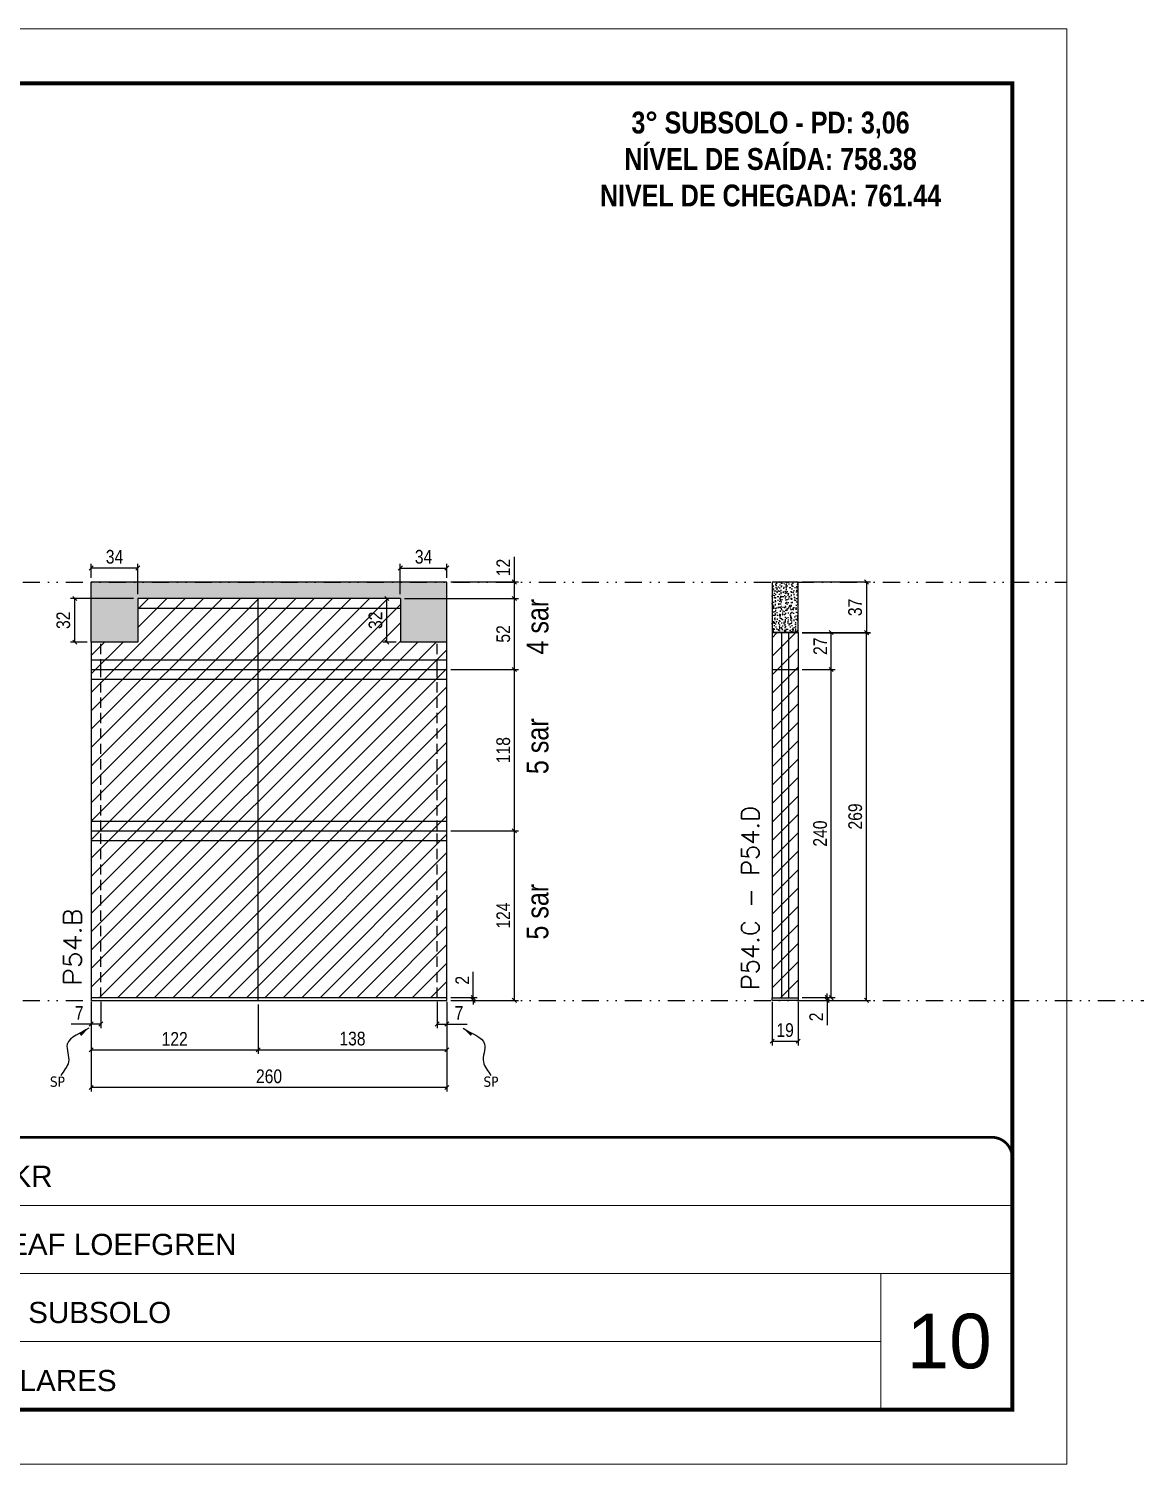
# Model space of a CAD drawing. Header units: millimetres. Extents: x 13777 to 27878, y -21631 to 6985.
# Drawn here: x 16738 to 17547, y 3638 to 4688 of the extents above; entities that cross this region are included whole.
import ezdxf

# ---------------------------------------------------------------- set-up
doc = ezdxf.new("R2010")
doc.units = ezdxf.units.MM
for name, pattern in [('CONTINUO', [0]), ('DASHED', [0.75, 0.5, -0.25]), ('DIVIDE2', [0.625, 0.25, -0.125, 0, -0.125, 0, -0.125]), ('HIDDEN', [0.375, 0.25, -0.125])]:
    doc.linetypes.add(name, pattern=pattern)
for name, color, linetype, lineweight in [('CARIMBO', 255, 'Continuous', 9), ('Folhas', 255, 'Continuous', 9), ('Hachura', 251, 'Continuous', 9), ('SARRAFO DE PRESSAO', 251, 'DASHED', 9), ('Texto Seção', 7, 'Continuous', 15)]:
    doc.layers.add(name, color=color, linetype=linetype, lineweight=lineweight)
for name, color, linetype in [('COTA', 241, 'Continuous'), ('NOMENCLATURA', 7, 'Continuous'), ('Nível', 160, 'Continuous'), ('Painéis', 200, 'Continuous'), ('SARR_2.2x7', 40, 'Continuous'), ('Sarrafo de Pressão', 42, 'HIDDEN'), ('texto', 7, 'Continuous')]:
    doc.layers.add(name, color=color, linetype=linetype)
doc.styles.add('ARIAL', font='arial.ttf')
doc.styles.add('ARIAL_NARROW', font='ARIALN.TTF', dxfattribs={"height": 0.2})
doc.styles.add('COTA TECNICA', font='techl___.ttf', dxfattribs={"height": 10})
doc.styles.add('COTA TECNICA-50', font='techl___.ttf', dxfattribs={"height": 10})
doc.styles.add('REGUA-120', font='ROMANS.shx', dxfattribs={"height": 15})
doc.styles.add('ROMANC', font='techb___.ttf', dxfattribs={"height": 2.5})
doc.styles.get("Standard").update_dxf_attribs({"font": 'arial.ttf'})
doc.styles.add('Tecnologia', font='')
doc.styles.get('Tecnologia').set_extended_font_data('Forgotten Futurist')
doc.dimstyles.new('COTA PAINEL-50', dxfattribs={"dimtxt": 10, "dimasz": 3, "dimexe": 3, "dimexo": 3, "dimgap": 3, "dimtad": 1, "dimdec": 1, "dimzin": 12, "dimdsep": 46, "dimtxsty": 'COTA TECNICA-50', "dimblk1": 'OBLIQUE', "dimblk2": 'OBLIQUE', "dimsah": 1, "dimcen": 0.9, "dimclrd": 4, "dimclre": 4, "dimclrt": 240, "dimadec": 1, "dimazin": 3, "dimtfac": 1, "dimtdec": 1, "dimtmove": 0, "dimatfit": 3, "dimfxl": 1, "dimtolj": 1, "dimtzin": 12, "dimarcsym": 0})
doc.dimstyles.new('PAINEL', dxfattribs={"dimtxt": 10, "dimasz": 3, "dimexe": 3, "dimexo": 3, "dimgap": 3, "dimtad": 1, "dimdec": 1, "dimzin": 12, "dimdsep": 46, "dimtxsty": 'COTA TECNICA', "dimblk1": 'OBLIQUE', "dimblk2": 'OBLIQUE', "dimsah": 1, "dimcen": 0.9, "dimclrd": 4, "dimclre": 4, "dimclrt": 240, "dimadec": 1, "dimazin": 3, "dimtfac": 1, "dimtdec": 1, "dimtmove": 0, "dimatfit": 3, "dimfxl": 1, "dimtolj": 1, "dimtzin": 12, "dimarcsym": 0})
doc.dimstyles.get("Standard").update_dxf_attribs({"dimtxt": 0.18, "dimasz": 0.18, "dimexe": 0.18, "dimexo": 0.0625, "dimgap": 0.09, "dimtad": 0, "dimtih": 1, "dimtoh": 1, "dimdec": 4, "dimzin": 0, "dimdsep": 46, "dimtxsty": 'Standard', "dimcen": 0.09, "dimadec": 0, "dimazin": 0, "dimtfac": 1, "dimtdec": 4, "dimtofl": 0, "dimtmove": 0, "dimatfit": 3, "dimfxl": 1, "dimtolj": 1, "dimtzin": 0, "dimarcsym": 0})

# ---------------------------------------------------------------- blocks, each defined once
blk = doc.blocks.new('9999999999')
at = {"color": 30, "linetype": 'CONTINUO'}
for p, q in [((98564.6, 34230.2), (98564.6, 34429.4)), ((98564.6, 34379.6), (99584, 34379.6)), ((98564.6, 34329.8), (99488, 34329.8)), ((99584, 34329.8), (99488, 34329.8)), ((99488, 34329.8), (99488, 34230.2)), ((98564.6, 34280), (99488, 34280))]:
    blk.add_line(p, q, dxfattribs=at)
at = {"color": 30, "linetype": 'CONTINUO', "const_width": 2}
blk.add_lwpolyline([(99584, 34230.2), (99584, 34414.4, 0.414214), (99569, 34429.4), (98229, 34429.4, 0.414214), (98214, 34414.4), (98214, 34245.2, 0.414214), (98229, 34230.2), (99584, 34230.2)], format="xyb", dxfattribs=at)
at = {"layer": 'Folhas'}
blk.add_lwpolyline([(98139, 34190.2), (99624, 34190.2), (99624, 35240.2), (98139, 35240.2)], close=True, dxfattribs=at)
at = {"layer": 'Folhas', "color": 30, "const_width": 3}
blk.add_lwpolyline([(98214, 34230.2), (99584, 34230.2), (99584, 35200.2), (98214, 35200.2)], close=True, dxfattribs=at)
at = {"color": 7, "linetype": 'Continuous', "ltscale": 5, "style": 'ARIAL'}
for s, height, p in [('SKR', 15.48, (98837.7, 34393.1)), ('LEAF LOEFGREN', 15.483, (98837.7, 34343.3)), ('3° SUBSOLO', 15.48, (98837.7, 34293.5)), ('NOVA SISTEMAS CONSTRUTIVOS', 11.059, (98263.2, 34267.2)), ('PILARES', 15.48, (98837.7, 34243.7))]:
    blk.add_text(s, height=height, dxfattribs=at).set_placement(p)
at = {"layer": 'Folhas', "color": 7, "style": 'Tecnologia', "width": 1.5}
for s, p in [('CLIENTE:', (98573.7, 34397.2)), ('OBRA:', (98573.7, 34347.3)), ('PAVIMENTO:', (98573.7, 34297.5)), ('PROJETO:', (98573.7, 34247.7))]:
    blk.add_text(s, height=14, dxfattribs=at).set_placement(p)
blk = doc.blocks.new('_Oblique')
at = {"color": 0, "linetype": 'ByBlock', "lineweight": -2}
blk.add_line((-0.5, -0.5), (0.5, 0.5), dxfattribs=at)
blk = doc.blocks.new('*D1109')
at = {"layer": 'COTA', "color": 4, "lineweight": -2, "transparency": 16777216}
for p, q in [((16783.5, 3975.9), (16783.5, 3910.2)), ((17043.5, 3975.9), (17043.5, 3910.2)), ((17043.5, 3913.2), (16783.5, 3913.2))]:
    blk.add_line(p, q, dxfattribs=at)
at = {"layer": 'Defpoints', "color": 0, "transparency": 16777216}
for p in [(16783.5, 3978.9), (17043.5, 3978.9), (16783.5, 3913.2)]:
    blk.add_point(p, dxfattribs=at)
at = {"layer": 'COTA', "color": 4, "lineweight": -2, "transparency": 16777216, "xscale": 3, "yscale": 3, "zscale": 3, "rotation": 180}
blk.add_blockref('_Oblique', (16783.5, 3913.2), dxfattribs=at)
at = {"layer": 'COTA', "color": 4, "lineweight": -2, "transparency": 16777216, "xscale": 3, "yscale": 3, "zscale": 3}
blk.add_blockref('_Oblique', (17043.5, 3913.2), dxfattribs=at)
at = {"layer": 'COTA', "color": 240, "transparency": 16777216, "insert": (16913.5, 3921.3), "char_height": 10, "attachment_point": 5, "style": 'COTA TECNICA'}
blk.add_mtext('\\A1;260', dxfattribs=at)
blk = doc.blocks.new('*D1110')
at = {"layer": 'COTA', "color": 4, "lineweight": -2, "transparency": 16777216}
for p, q in [((17036.5, 3975.9), (17036.5, 3956.6)), ((17043.5, 3973.9), (17043.5, 3956.6)), ((17036.5, 3959.6), (17043.5, 3959.6)), ((17043.5, 3959.6), (17058.3, 3959.6))]:
    blk.add_line(p, q, dxfattribs=at)
at = {"layer": 'Defpoints', "color": 0, "transparency": 16777216}
for p in [(17036.5, 3978.9), (17043.5, 3976.9), (17043.5, 3959.6)]:
    blk.add_point(p, dxfattribs=at)
at = {"layer": 'COTA', "color": 4, "lineweight": -2, "transparency": 16777216, "xscale": 3, "yscale": 3, "zscale": 3, "rotation": 180}
blk.add_blockref('_Oblique', (17036.5, 3959.6), dxfattribs=at)
at = {"layer": 'COTA', "color": 4, "lineweight": -2, "transparency": 16777216, "xscale": 3, "yscale": 3, "zscale": 3}
blk.add_blockref('_Oblique', (17043.5, 3959.6), dxfattribs=at)
at = {"layer": 'COTA', "color": 240, "transparency": 16777216, "insert": (17052.4, 3967.7), "char_height": 10, "attachment_point": 5, "style": 'COTA TECNICA-50'}
blk.add_mtext('\\A1;7', dxfattribs=at)
blk = doc.blocks.new('*D1111')
at = {"layer": 'COTA', "color": 4, "lineweight": -2, "transparency": 16777216}
for p, q in [((16783.5, 3973.9), (16783.5, 3956.6)), ((16790.5, 3975.9), (16790.5, 3956.6)), ((16783.5, 3959.6), (16768.8, 3959.6)), ((16790.5, 3959.6), (16783.5, 3959.6))]:
    blk.add_line(p, q, dxfattribs=at)
at = {"layer": 'Defpoints', "color": 0, "transparency": 16777216}
for p in [(16783.5, 3976.9), (16790.5, 3978.9), (16783.5, 3959.6)]:
    blk.add_point(p, dxfattribs=at)
at = {"layer": 'COTA', "color": 4, "lineweight": -2, "transparency": 16777216, "xscale": 3, "yscale": 3, "zscale": 3, "rotation": 180}
blk.add_blockref('_Oblique', (16783.5, 3959.6), dxfattribs=at)
at = {"layer": 'COTA', "color": 4, "lineweight": -2, "transparency": 16777216, "xscale": 3, "yscale": 3, "zscale": 3}
blk.add_blockref('_Oblique', (16790.5, 3959.6), dxfattribs=at)
at = {"layer": 'COTA', "color": 240, "transparency": 16777216, "insert": (16774.7, 3967.7), "char_height": 10, "attachment_point": 5, "style": 'COTA TECNICA-50'}
blk.add_mtext('\\A1;7', dxfattribs=at)
blk = doc.blocks.new('*D1112')
at = {"layer": 'COTA', "color": 4, "lineweight": -2, "transparency": 16777216}
for p, q in [((17062.8, 3978.9), (17062.8, 3997.7)), ((17046.5, 3978.9), (17065.8, 3978.9)), ((17046.5, 3976.9), (17065.8, 3976.9)), ((17062.8, 3976.9), (17062.8, 3978.9)), ((17062.8, 3976.9), (17062.8, 3973.9))]:
    blk.add_line(p, q, dxfattribs=at)
at = {"layer": 'Defpoints', "color": 0, "transparency": 16777216}
for p in [(17043.5, 3978.9), (17043.5, 3976.9), (17062.8, 3976.9)]:
    blk.add_point(p, dxfattribs=at)
at = {"layer": 'COTA', "color": 4, "lineweight": -2, "transparency": 16777216, "xscale": 3, "yscale": 3, "zscale": 3}
for p, rotation in [((17062.8, 3978.9), 270), ((17062.8, 3976.9), 90)]:
    blk.add_blockref('_Oblique', p, dxfattribs=dict(at, rotation=rotation))
at = {"layer": 'COTA', "color": 240, "transparency": 16777216, "insert": (17054.8, 3991.6), "char_height": 10, "attachment_point": 5, "rotation": 90, "style": 'COTA TECNICA-50'}
blk.add_mtext('\\A1;2', dxfattribs=at)
blk = doc.blocks.new('*D1141')
at = {"layer": 'COTA', "color": 4, "lineweight": -2, "transparency": 16777216}
for p, q in [((17092.9, 4282.9), (17092.9, 4301.2)), ((17046.5, 4282.9), (17095.9, 4282.9)), ((17092.9, 4270.9), (17092.9, 4282.9)), ((17012.5, 4270.9), (17095.9, 4270.9))]:
    blk.add_line(p, q, dxfattribs=at)
at = {"layer": 'Defpoints', "color": 0, "transparency": 16777216}
for p in [(17043.5, 4282.9), (17092.9, 4282.9), (17009.5, 4270.9)]:
    blk.add_point(p, dxfattribs=at)
at = {"layer": 'COTA', "color": 4, "lineweight": -2, "transparency": 16777216, "xscale": 3, "yscale": 3, "zscale": 3}
for p, rotation in [((17092.9, 4282.9), 90), ((17092.9, 4270.9), 270)]:
    blk.add_blockref('_Oblique', p, dxfattribs=dict(at, rotation=rotation))
at = {"layer": 'COTA', "color": 240, "transparency": 16777216, "insert": (17084.8, 4293.5), "char_height": 10, "attachment_point": 5, "rotation": 90, "style": 'COTA TECNICA-50'}
blk.add_mtext('\\A1;12', dxfattribs=at)
blk = doc.blocks.new('*D1113')
at = {"layer": 'COTA', "color": 4, "lineweight": -2, "transparency": 16777216}
for p, q in [((17046.5, 4218.9), (17095.9, 4218.9)), ((17092.9, 4100.9), (17092.9, 4218.9)), ((17046.5, 4100.9), (17095.9, 4100.9))]:
    blk.add_line(p, q, dxfattribs=at)
at = {"layer": 'Defpoints', "color": 0, "transparency": 16777216}
for p in [(17043.5, 4218.9), (17092.9, 4218.9), (17043.5, 4100.9)]:
    blk.add_point(p, dxfattribs=at)
at = {"layer": 'COTA', "color": 4, "lineweight": -2, "transparency": 16777216, "xscale": 3, "yscale": 3, "zscale": 3}
for p, rotation in [((17092.9, 4218.9), 90), ((17092.9, 4100.9), 270)]:
    blk.add_blockref('_Oblique', p, dxfattribs=dict(at, rotation=rotation))
at = {"layer": 'COTA', "color": 240, "transparency": 16777216, "insert": (17084.8, 4159.9), "char_height": 10, "attachment_point": 5, "rotation": 90, "style": 'COTA TECNICA-50'}
blk.add_mtext('\\A1;118', dxfattribs=at)
blk = doc.blocks.new('*D1114')
at = {"layer": 'COTA', "color": 4, "lineweight": -2, "transparency": 16777216}
for p, q in [((17012.5, 4270.9), (17095.9, 4270.9)), ((17092.9, 4218.9), (17092.9, 4270.9)), ((17046.5, 4218.9), (17095.9, 4218.9))]:
    blk.add_line(p, q, dxfattribs=at)
at = {"layer": 'Defpoints', "color": 0, "transparency": 16777216}
for p in [(17009.5, 4270.9), (17092.9, 4270.9), (17043.5, 4218.9)]:
    blk.add_point(p, dxfattribs=at)
at = {"layer": 'COTA', "color": 4, "lineweight": -2, "transparency": 16777216, "xscale": 3, "yscale": 3, "zscale": 3}
for p, rotation in [((17092.9, 4270.9), 90), ((17092.9, 4218.9), 270)]:
    blk.add_blockref('_Oblique', p, dxfattribs=dict(at, rotation=rotation))
at = {"layer": 'COTA', "color": 240, "transparency": 16777216, "insert": (17084.8, 4244.9), "char_height": 10, "attachment_point": 5, "rotation": 90, "style": 'COTA TECNICA-50'}
blk.add_mtext('\\A1;52', dxfattribs=at)
blk = doc.blocks.new('*D1124')
at = {"layer": 'COTA', "color": 4, "linetype": 'ByBlock', "lineweight": -2, "transparency": 16777216}
for p, q in [((17046.5, 4100.9), (17095.9, 4100.9)), ((17092.9, 3976.9), (17092.9, 4100.9)), ((17046.5, 3976.9), (17095.9, 3976.9))]:
    blk.add_line(p, q, dxfattribs=at)
at = {"layer": 'Defpoints', "color": 0, "linetype": 'ByBlock', "transparency": 16777216}
for p in [(17043.5, 4100.9), (17092.9, 4100.9), (17043.5, 3976.9)]:
    blk.add_point(p, dxfattribs=at)
at = {"layer": 'COTA', "color": 4, "linetype": 'ByBlock', "lineweight": -2, "transparency": 16777216, "xscale": 3, "yscale": 3, "zscale": 3}
for p, rotation in [((17092.9, 4100.9), 90), ((17092.9, 3976.9), 270)]:
    blk.add_blockref('_Oblique', p, dxfattribs=dict(at, rotation=rotation))
at = {"layer": 'COTA', "color": 240, "linetype": 'ByBlock', "transparency": 16777216, "insert": (17084.8, 4038.9), "char_height": 10, "attachment_point": 5, "rotation": 90, "style": 'COTA TECNICA'}
blk.add_mtext('\\A1;124', dxfattribs=at)
blk = doc.blocks.new('*D1125')
at = {"layer": 'COTA', "color": 4, "linetype": 'ByBlock', "lineweight": -2, "transparency": 16777216}
for p, q in [((17046.5, 4100.9), (17095.9, 4100.9)), ((17092.9, 3976.9), (17092.9, 4100.9)), ((17046.5, 3976.9), (17095.9, 3976.9))]:
    blk.add_line(p, q, dxfattribs=at)
at = {"layer": 'Defpoints', "color": 0, "linetype": 'ByBlock', "transparency": 16777216}
for p in [(17043.5, 4100.9), (17092.9, 4100.9), (17043.5, 3976.9)]:
    blk.add_point(p, dxfattribs=at)
at = {"layer": 'COTA', "color": 4, "linetype": 'ByBlock', "lineweight": -2, "transparency": 16777216, "xscale": 3, "yscale": 3, "zscale": 3}
for p, rotation in [((17092.9, 4100.9), 90), ((17092.9, 3976.9), 270)]:
    blk.add_blockref('_Oblique', p, dxfattribs=dict(at, rotation=rotation))
at = {"layer": 'COTA', "color": 240, "linetype": 'ByBlock', "transparency": 16777216, "insert": (17084.8, 4038.9), "char_height": 10, "attachment_point": 5, "rotation": 90, "style": 'COTA TECNICA'}
blk.add_mtext('\\A1;124', dxfattribs=at)
blk = doc.blocks.new('*D1126')
at = {"layer": 'COTA', "color": 4, "lineweight": -2, "transparency": 16777216}
for p, q in [((16905.5, 3973.9), (16905.5, 3937.7)), ((17043.5, 3973.9), (17043.5, 3937.7)), ((16905.5, 3940.7), (17043.5, 3940.7))]:
    blk.add_line(p, q, dxfattribs=at)
at = {"layer": 'Defpoints', "color": 0, "transparency": 16777216}
for p in [(16905.5, 3976.9), (17043.5, 3976.9), (17043.5, 3940.7)]:
    blk.add_point(p, dxfattribs=at)
at = {"layer": 'COTA', "color": 4, "lineweight": -2, "transparency": 16777216, "xscale": 3, "yscale": 3, "zscale": 3, "rotation": 180}
blk.add_blockref('_Oblique', (16905.5, 3940.7), dxfattribs=at)
at = {"layer": 'COTA', "color": 4, "lineweight": -2, "transparency": 16777216, "xscale": 3, "yscale": 3, "zscale": 3}
blk.add_blockref('_Oblique', (17043.5, 3940.7), dxfattribs=at)
at = {"layer": 'COTA', "color": 240, "transparency": 16777216, "insert": (16974.5, 3948.9), "char_height": 10, "attachment_point": 5, "style": 'COTA TECNICA'}
blk.add_mtext('\\A1;138', dxfattribs=at)
blk = doc.blocks.new('*D1127')
at = {"layer": 'COTA', "color": 4, "lineweight": -2, "transparency": 16777216}
for p, q in [((16783.5, 3973.9), (16783.5, 3937.7)), ((16905.5, 3973.9), (16905.5, 3937.7)), ((16783.5, 3940.7), (16905.5, 3940.7))]:
    blk.add_line(p, q, dxfattribs=at)
at = {"layer": 'Defpoints', "color": 0, "transparency": 16777216}
for p in [(16783.5, 3976.9), (16905.5, 3976.9), (16905.5, 3940.7)]:
    blk.add_point(p, dxfattribs=at)
at = {"layer": 'COTA', "color": 4, "lineweight": -2, "transparency": 16777216, "xscale": 3, "yscale": 3, "zscale": 3, "rotation": 180}
blk.add_blockref('_Oblique', (16783.5, 3940.7), dxfattribs=at)
at = {"layer": 'COTA', "color": 4, "lineweight": -2, "transparency": 16777216, "xscale": 3, "yscale": 3, "zscale": 3}
blk.add_blockref('_Oblique', (16905.5, 3940.7), dxfattribs=at)
at = {"layer": 'COTA', "color": 240, "transparency": 16777216, "insert": (16844.5, 3948.7), "char_height": 10, "attachment_point": 5, "style": 'COTA TECNICA'}
blk.add_mtext('\\A1;122', dxfattribs=at)
blk = doc.blocks.new('*D1128')
at = {"layer": 'COTA', "color": 4, "lineweight": -2, "transparency": 16777216}
for p, q in [((16783.5, 4285.9), (16783.5, 4296.1)), ((16817.5, 4273.9), (16817.5, 4296.1)), ((16817.5, 4293.1), (16783.5, 4293.1))]:
    blk.add_line(p, q, dxfattribs=at)
at = {"layer": 'Defpoints', "color": 0, "transparency": 16777216}
for p in [(16783.5, 4293.1), (16783.5, 4282.9), (16817.5, 4270.9)]:
    blk.add_point(p, dxfattribs=at)
at = {"layer": 'COTA', "color": 4, "lineweight": -2, "transparency": 16777216, "xscale": 3, "yscale": 3, "zscale": 3, "rotation": 180}
blk.add_blockref('_Oblique', (16783.5, 4293.1), dxfattribs=at)
at = {"layer": 'COTA', "color": 4, "lineweight": -2, "transparency": 16777216, "xscale": 3, "yscale": 3, "zscale": 3}
blk.add_blockref('_Oblique', (16817.5, 4293.1), dxfattribs=at)
at = {"layer": 'COTA', "color": 240, "transparency": 16777216, "insert": (16800.5, 4301.3), "char_height": 10, "attachment_point": 5, "style": 'COTA TECNICA'}
blk.add_mtext('\\A1;34', dxfattribs=at)
blk = doc.blocks.new('*D1094')
at = {"layer": 'COTA', "color": 4, "lineweight": -2, "transparency": 16777216}
for p, q in [((17009.5, 4273.9), (17009.5, 4296.1)), ((17043.5, 4285.9), (17043.5, 4296.1)), ((17009.5, 4293.1), (17043.5, 4293.1))]:
    blk.add_line(p, q, dxfattribs=at)
at = {"layer": 'Defpoints', "color": 0, "transparency": 16777216}
for p in [(17043.5, 4293.1), (17043.5, 4282.9), (17009.5, 4270.9)]:
    blk.add_point(p, dxfattribs=at)
at = {"layer": 'COTA', "color": 4, "lineweight": -2, "transparency": 16777216, "xscale": 3, "yscale": 3, "zscale": 3, "rotation": 180}
blk.add_blockref('_Oblique', (17009.5, 4293.1), dxfattribs=at)
at = {"layer": 'COTA', "color": 4, "lineweight": -2, "transparency": 16777216, "xscale": 3, "yscale": 3, "zscale": 3}
blk.add_blockref('_Oblique', (17043.5, 4293.1), dxfattribs=at)
at = {"layer": 'COTA', "color": 240, "transparency": 16777216, "insert": (17026.5, 4301.3), "char_height": 10, "attachment_point": 5, "style": 'COTA TECNICA'}
blk.add_mtext('\\A1;34', dxfattribs=at)
blk = doc.blocks.new('*D1129')
at = {"layer": 'COTA', "color": 4, "lineweight": -2, "transparency": 16777216}
for p, q in [((16814.5, 4270.9), (16768.4, 4270.9)), ((16771.4, 4238.9), (16771.4, 4270.9)), ((16780.5, 4238.9), (16768.4, 4238.9))]:
    blk.add_line(p, q, dxfattribs=at)
at = {"layer": 'Defpoints', "color": 0, "transparency": 16777216}
for p in [(16771.4, 4270.9), (16817.5, 4270.9), (16783.5, 4238.9)]:
    blk.add_point(p, dxfattribs=at)
at = {"layer": 'COTA', "color": 4, "lineweight": -2, "transparency": 16777216, "xscale": 3, "yscale": 3, "zscale": 3}
for p, rotation in [((16771.4, 4270.9), 90), ((16771.4, 4238.9), 270)]:
    blk.add_blockref('_Oblique', p, dxfattribs=dict(at, rotation=rotation))
at = {"layer": 'COTA', "color": 240, "transparency": 16777216, "insert": (16763.1, 4254.9), "char_height": 10, "attachment_point": 5, "rotation": 90, "style": 'COTA TECNICA'}
blk.add_mtext('\\A1;32', dxfattribs=at)
blk = doc.blocks.new('*D1130')
at = {"layer": 'COTA', "color": 4, "lineweight": -2, "transparency": 16777216}
for p, q in [((17006.5, 4270.9), (16996.6, 4270.9)), ((16999.6, 4238.9), (16999.6, 4270.9)), ((17006.5, 4238.9), (16996.6, 4238.9))]:
    blk.add_line(p, q, dxfattribs=at)
at = {"layer": 'Defpoints', "color": 0, "transparency": 16777216}
for p in [(16999.6, 4270.9), (17009.5, 4270.9), (17009.5, 4238.9)]:
    blk.add_point(p, dxfattribs=at)
at = {"layer": 'COTA', "color": 4, "lineweight": -2, "transparency": 16777216, "xscale": 3, "yscale": 3, "zscale": 3}
for p, rotation in [((16999.6, 4270.9), 90), ((16999.6, 4238.9), 270)]:
    blk.add_blockref('_Oblique', p, dxfattribs=dict(at, rotation=rotation))
at = {"layer": 'COTA', "color": 240, "transparency": 16777216, "insert": (16991.4, 4254.9), "char_height": 10, "attachment_point": 5, "rotation": 90, "style": 'COTA TECNICA'}
blk.add_mtext('\\A1;32', dxfattribs=at)
blk = doc.blocks.new('*D1095')
at = {"layer": 'COTA', "color": 4, "lineweight": -2, "transparency": 16777216}
for p, q in [((17281.4, 3975.9), (17281.4, 3944)), ((17300.4, 3975.9), (17300.4, 3944)), ((17281.4, 3947), (17300.4, 3947))]:
    blk.add_line(p, q, dxfattribs=at)
at = {"layer": 'Defpoints', "color": 0, "transparency": 16777216}
for p in [(17281.4, 3978.9), (17300.4, 3978.9), (17300.4, 3947)]:
    blk.add_point(p, dxfattribs=at)
at = {"layer": 'COTA', "color": 4, "lineweight": -2, "transparency": 16777216, "xscale": 3, "yscale": 3, "zscale": 3, "rotation": 180}
blk.add_blockref('_Oblique', (17281.4, 3947), dxfattribs=at)
at = {"layer": 'COTA', "color": 4, "lineweight": -2, "transparency": 16777216, "xscale": 3, "yscale": 3, "zscale": 3}
blk.add_blockref('_Oblique', (17300.4, 3947), dxfattribs=at)
at = {"layer": 'COTA', "color": 240, "transparency": 16777216, "insert": (17290.9, 3955.1), "char_height": 10, "attachment_point": 5, "style": 'COTA TECNICA'}
blk.add_mtext('\\A1;19', dxfattribs=at)
blk = doc.blocks.new('*D1096')
at = {"layer": 'COTA', "color": 4, "lineweight": -2, "transparency": 16777216}
for p, q in [((17321.6, 3978.9), (17321.6, 3981.9)), ((17303.4, 3978.9), (17324.6, 3978.9)), ((17303.4, 3976.9), (17324.6, 3976.9)), ((17321.6, 3978.9), (17321.6, 3976.9)), ((17321.6, 3976.9), (17321.6, 3958.7))]:
    blk.add_line(p, q, dxfattribs=at)
at = {"layer": 'Defpoints', "color": 0, "transparency": 16777216}
for p in [(17300.4, 3978.9), (17300.4, 3976.9), (17321.6, 3978.9)]:
    blk.add_point(p, dxfattribs=at)
at = {"layer": 'COTA', "color": 4, "lineweight": -2, "transparency": 16777216, "xscale": 3, "yscale": 3, "zscale": 3}
for p, rotation in [((17321.6, 3978.9), 270), ((17321.6, 3976.9), 90)]:
    blk.add_blockref('_Oblique', p, dxfattribs=dict(at, rotation=rotation))
at = {"layer": 'COTA', "color": 240, "transparency": 16777216, "insert": (17313.6, 3964.8), "char_height": 10, "attachment_point": 5, "rotation": 90, "style": 'COTA TECNICA-50'}
blk.add_mtext('\\A1;2', dxfattribs=at)
blk = doc.blocks.new('*D1131')
at = {"layer": 'COTA', "color": 4, "linetype": 'ByBlock', "lineweight": -2, "transparency": 16777216}
for p, q in [((17303.4, 4282.9), (17353.4, 4282.9)), ((17350.4, 4282.9), (17350.4, 4245.8)), ((17303.4, 4245.8), (17353.4, 4245.8))]:
    blk.add_line(p, q, dxfattribs=at)
at = {"layer": 'Defpoints', "color": 0, "linetype": 'ByBlock', "transparency": 16777216}
for p in [(17300.4, 4282.9), (17300.4, 4245.8), (17350.4, 4245.8)]:
    blk.add_point(p, dxfattribs=at)
at = {"layer": 'COTA', "color": 4, "linetype": 'ByBlock', "lineweight": -2, "transparency": 16777216, "xscale": 3, "yscale": 3, "zscale": 3}
for p, rotation in [((17350.4, 4282.9), 90), ((17350.4, 4245.8), 270)]:
    blk.add_blockref('_Oblique', p, dxfattribs=dict(at, rotation=rotation))
at = {"layer": 'COTA', "color": 240, "linetype": 'ByBlock', "transparency": 16777216, "insert": (17342.1, 4264.3), "char_height": 10, "attachment_point": 5, "rotation": 90, "style": 'COTA TECNICA'}
blk.add_mtext('\\A1;37', dxfattribs=at)
blk = doc.blocks.new('*D1097')
at = {"layer": 'COTA', "color": 4, "lineweight": -2, "transparency": 16777216}
for p, q in [((17303.4, 4245.9), (17353.4, 4245.9)), ((17350.4, 3976.9), (17350.4, 4245.9)), ((17303.4, 3976.9), (17353.4, 3976.9))]:
    blk.add_line(p, q, dxfattribs=at)
at = {"layer": 'Defpoints', "color": 0, "transparency": 16777216}
for p in [(17300.4, 4245.9), (17350.4, 4245.9), (17300.4, 3976.9)]:
    blk.add_point(p, dxfattribs=at)
at = {"layer": 'COTA', "color": 4, "lineweight": -2, "transparency": 16777216, "xscale": 3, "yscale": 3, "zscale": 3}
for p, rotation in [((17350.4, 4245.9), 90), ((17350.4, 3976.9), 270)]:
    blk.add_blockref('_Oblique', p, dxfattribs=dict(at, rotation=rotation))
at = {"layer": 'COTA', "color": 240, "transparency": 16777216, "insert": (17342.2, 4111.4), "char_height": 10, "attachment_point": 5, "rotation": 90, "style": 'COTA TECNICA-50'}
blk.add_mtext('\\A1;269', dxfattribs=at)
blk = doc.blocks.new('*D1132')
at = {"layer": 'COTA', "color": 4, "lineweight": -2, "transparency": 16777216}
for p, q in [((17303.4, 4218.9), (17327.6, 4218.9)), ((17324.6, 3978.9), (17324.6, 4218.9)), ((17303.4, 3978.9), (17327.6, 3978.9))]:
    blk.add_line(p, q, dxfattribs=at)
at = {"layer": 'Defpoints', "color": 0, "transparency": 16777216}
for p in [(17300.4, 4218.9), (17324.6, 4218.9), (17300.4, 3978.9)]:
    blk.add_point(p, dxfattribs=at)
at = {"layer": 'COTA', "color": 4, "lineweight": -2, "transparency": 16777216, "xscale": 3, "yscale": 3, "zscale": 3}
for p, rotation in [((17324.6, 4218.9), 90), ((17324.6, 3978.9), 270)]:
    blk.add_blockref('_Oblique', p, dxfattribs=dict(at, rotation=rotation))
at = {"layer": 'COTA', "color": 240, "transparency": 16777216, "insert": (17316.5, 4098.9), "char_height": 10, "attachment_point": 5, "rotation": 90, "style": 'COTA TECNICA'}
blk.add_mtext('\\A1;240', dxfattribs=at)
blk = doc.blocks.new('*D1133')
at = {"layer": 'COTA', "color": 4, "lineweight": -2, "transparency": 16777216}
for p, q in [((17303.4, 4245.9), (17327.6, 4245.9)), ((17324.6, 4218.9), (17324.6, 4245.9)), ((17303.4, 4218.9), (17327.6, 4218.9))]:
    blk.add_line(p, q, dxfattribs=at)
at = {"layer": 'Defpoints', "color": 0, "transparency": 16777216}
for p in [(17300.4, 4245.9), (17324.6, 4245.9), (17300.4, 4218.9)]:
    blk.add_point(p, dxfattribs=at)
at = {"layer": 'COTA', "color": 4, "lineweight": -2, "transparency": 16777216, "xscale": 3, "yscale": 3, "zscale": 3}
for p, rotation in [((17324.6, 4245.9), 90), ((17324.6, 4218.9), 270)]:
    blk.add_blockref('_Oblique', p, dxfattribs=dict(at, rotation=rotation))
at = {"layer": 'COTA', "color": 240, "transparency": 16777216, "insert": (17316.6, 4235.9), "char_height": 10, "attachment_point": 5, "rotation": 90, "style": 'COTA TECNICA'}
blk.add_mtext('\\A1;27', dxfattribs=at)

msp = doc.modelspace()

# ---------------------------------------------------------------- hatches: boundary and pattern name
at = {"layer": 'COTA'}
h = msp.add_hatch(dxfattribs=at)
h.set_pattern_fill('AR-CONC', color=256, scale=0.03)
h.set_pattern_definition([(50, (1638.5386, -30), (5.4655401, -0.4781726), [0.5715, -6.2865]), (355, (1638.5386, -30), (-1.0573026, 5.7317054), [0.4572, -5.0292175]), (100.451445, (1638.994, -30.04), (4.4082374, 5.2535326), [0.4857003, -5.3427073]), (46.1842, (1638.5386, -28.476), (8.1323712, -1.2612698), [0.85725, -9.42975]), (96.63556, (1639.216, -28.581), (7.122124, 7.4227837), [0.7285507, -8.0140682]), (351.18415, (1638.539, -28.476), (7.122124, 7.4227837), [0.685799, -7.543792]), (21, (1639.3006, -28.857), (4.5484317, -3.067956), [0.5715, -6.2865]), (326, (1639.3006, -28.857), (1.8540609, 5.525639), [0.4572, -5.0292]), (71.451445, (1639.6797, -29.1127), (6.4024926, 2.457683), [0.4857003, -5.3426981]), (37.5, (1638.5386, -30), (0.0926581, 2.53665117), [0, -4.96824, 0, -5.1054, 0, -5.04825]), (7.5, (1638.5386, -30), (2.00458988, 3.00541724), [0, -2.91084, 0, -4.85394, 0, -1.92405]), (327.5, (1636.8394, -30), (4.06771786, -0.17186232), [0, -1.905, 0, -5.9436, 0, -7.8867]), (317.5, (1636.0774, -30), (4.44387544, 0.7627947), [0, -2.4765, 0, -3.94716, 0, -5.6007])])
h.paths.add_polyline_path([(17043.53, 4282.86), (16783.53, 4282.86), (16783.53, 4238.86), (16817.53, 4238.86), (16817.53, 4270.86), (17009.53, 4270.86), (17009.53, 4238.86), (17043.53, 4238.86)])
h = msp.add_hatch(dxfattribs=at)
h.set_pattern_fill('AR-CONC', color=256, scale=0.03)
h.set_pattern_definition([(50, (1598.5, -30), (5.4655401, -0.4781726), [0.5715, -6.2865]), (355, (1598.5, -30), (-1.0573026, 5.7317054), [0.4572, -5.0292175]), (100.451445, (1598.9555, -30.04), (4.4082374, 5.2535326), [0.4857003, -5.3427073]), (46.1842, (1598.5, -28.476), (8.1323712, -1.2612698), [0.85725, -9.42975]), (96.63556, (1599.178, -28.581), (7.122124, 7.4227837), [0.7285507, -8.0140682]), (351.18415, (1598.5, -28.476), (7.122124, 7.4227837), [0.685799, -7.543792]), (21, (1599.262, -28.857), (4.5484317, -3.067956), [0.5715, -6.2865]), (326, (1599.262, -28.857), (1.8540609, 5.525639), [0.4572, -5.0292]), (71.451445, (1599.641, -29.1127), (6.4024926, 2.457683), [0.4857003, -5.3426981]), (37.5, (1598.5, -30), (0.0926581, 2.53665117), [0, -4.96824, 0, -5.1054, 0, -5.04825]), (7.5, (1598.5, -30), (2.00458988, 3.00541724), [0, -2.91084, 0, -4.85394, 0, -1.92405]), (327.5, (1596.8007, -30), (4.06771786, -0.17186232), [0, -1.905, 0, -5.9436, 0, -7.8867]), (317.5, (1596.0387, -30), (4.44387544, 0.7627947), [0, -2.4765, 0, -3.94716, 0, -5.6007])])
h.paths.add_polyline_path([(17300.36, 4282.86), (17281.36, 4282.86), (17281.36, 4245.84), (17300.36, 4245.84)])
at = {"layer": 'Hachura', "linetype": 'ByBlock'}
h = msp.add_hatch(dxfattribs=at)
h.set_pattern_fill('ANSI31', color=256, scale=3)
h.paths.add_polyline_path([(16253.58, 4245.86), (16253.58, 4218.86), (16375.58, 4218.86), (16375.58, 4245.86)])
h.paths.add_polyline_path([(16375.58, 4245.86), (16375.58, 4218.86), (16513.58, 4218.86), (16513.58, 4245.86)])
h.paths.add_polyline_path([(16375.58, 4218.86), (16375.58, 4100.86), (16513.58, 4100.86), (16513.58, 4218.86)])
h.paths.add_polyline_path([(16253.58, 4218.86), (16253.58, 4100.86), (16375.58, 4100.86), (16375.58, 4218.86)])
h.paths.add_polyline_path([(16375.58, 4100.86), (16253.58, 4100.86), (16253.58, 3978.86), (16375.58, 3978.86)])
h.paths.add_polyline_path([(16375.58, 3978.86), (16513.58, 3978.86), (16513.58, 4100.86), (16375.58, 4100.86)])
h.paths.add_polyline_path([(16783.53, 4100.86), (16783.53, 3978.86), (16905.53, 3978.86), (16905.53, 4100.86)])
h.paths.add_polyline_path([(16905.53, 3978.86), (17043.53, 3978.86), (17043.53, 4100.86), (16905.53, 4100.86)])
h.paths.add_polyline_path([(17043.53, 4100.86), (17043.53, 4218.86), (16905.53, 4218.86), (16905.53, 4100.86)])
h.paths.add_polyline_path([(16905.53, 4100.86), (16905.53, 4218.86), (16783.53, 4218.86), (16783.53, 4100.86)])
h.paths.add_polyline_path([(16905.53, 4218.86), (16905.53, 4270.86), (16817.53, 4270.86), (16817.53, 4238.86), (16783.53, 4238.86), (16783.53, 4218.86)])
h.paths.add_polyline_path([(17043.53, 4218.86), (17043.53, 4238.86), (17009.53, 4238.86), (17009.53, 4270.86), (16905.53, 4270.86), (16905.53, 4218.86)])
h.paths.add_polyline_path([(17281.36, 4218.86), (17300.36, 4218.86), (17300.36, 4245.84), (17281.36, 4245.84)])
h.paths.add_polyline_path([(17281.36, 4218.86), (17281.36, 3978.86), (17300.36, 3978.86), (17300.36, 4218.86)])

# ---------------------------------------------------------------- linework, layer by layer
at = {"layer": 'COTA', "linetype": 'ByBlock'}
for p, q in [((17043.53, 4282.86), (16783.53, 4282.86)), ((16783.53, 4238.86), (16783.53, 4282.86)), ((17043.53, 4238.86), (17043.53, 4282.86))]:
    msp.add_line(p, q, dxfattribs=at)
msp.add_lwpolyline([(17281.36, 4245.84), (17300.36, 4245.84), (17300.36, 4282.86), (17281.36, 4282.86)], close=True, dxfattribs=at)
at = {"layer": 'Nível', "color": 4, "linetype": 'DIVIDE2', "ltscale": 50}
for p, q in [((13777.11, 4282.86), (17496.97, 4282.86)), ((13777.11, 3976.86), (21531.15, 3976.86))]:
    msp.add_line(p, q, dxfattribs=at)
at = {"layer": 'Painéis'}
for p, q in [((17009.53, 4270.86), (16817.53, 4270.86)), ((16817.53, 4270.86), (16817.53, 4238.86)), ((16905.53, 3976.86), (16905.53, 4270.86)), ((17009.53, 4270.86), (17009.53, 4238.86)), ((17281.36, 4245.84), (17281.36, 3978.86)), ((17281.36, 4245.84), (17300.36, 4245.84)), ((17300.36, 4245.84), (17281.36, 4245.84)), ((17300.36, 4245.84), (17300.36, 3978.86)), ((16783.53, 4238.86), (16783.53, 3978.86)), ((16817.53, 4238.86), (16783.53, 4238.86)), ((17043.53, 4238.86), (17009.53, 4238.86)), ((17043.53, 3978.86), (17043.53, 4238.86)), ((16783.53, 4218.86), (17043.53, 4218.86)), ((17281.36, 4218.86), (17300.36, 4218.86)), ((16783.53, 4100.86), (17043.53, 4100.86)), ((17281.36, 3978.86), (17300.36, 3978.86)), ((17281.36, 3978.86), (17300.36, 3978.86)), ((17281.36, 3976.86), (17281.36, 3978.86)), ((17300.36, 3976.86), (17281.36, 3976.86)), ((17300.36, 3978.86), (17300.36, 3976.86))]:
    msp.add_line(p, q, dxfattribs=at)
msp.add_lwpolyline([(17043.53, 3978.86), (16783.53, 3978.86), (16783.53, 3976.86), (17043.53, 3976.86)], close=True, dxfattribs=at)
at = {"layer": 'SARR_2.2x7'}
for p, q in [((16817.53, 4263.86), (17009.53, 4263.86)), ((17288.36, 4245.86), (17288.36, 3978.86)), ((17293.36, 4245.86), (17293.36, 3978.86)), ((16783.53, 4225.86), (17043.53, 4225.86)), ((16783.53, 4211.86), (17043.53, 4211.86)), ((16783.53, 4107.86), (17043.53, 4107.86)), ((16783.53, 4093.86), (17043.53, 4093.86))]:
    msp.add_line(p, q, dxfattribs=at)
at = {"layer": 'Sarrafo de Pressão', "ltscale": 30}
for p, q in [((16790.53, 4218.86), (16790.53, 4238.86)), ((17036.53, 4218.86), (17036.53, 4238.86)), ((16790.53, 4100.86), (16790.53, 4218.86)), ((17036.53, 4100.86), (17036.53, 4218.86)), ((16790.53, 3978.86), (16790.53, 4100.86)), ((17036.53, 3978.86), (17036.53, 4100.86))]:
    msp.add_line(p, q, dxfattribs=at)

# ---------------------------------------------------------------- block references
at = {"layer": 'SARRAFO DE PRESSAO', "color": 6, "linetype": 'ByBlock'}
msp.add_blockref('9999999999', (-82127.01, -30552.63), dxfattribs=at)

# ---------------------------------------------------------------- texts
at = {"layer": 'CARIMBO', "style": 'ARIAL'}
msp.add_text('10', height=40, dxfattribs=at).set_placement((17379.83, 3707.72))
at = {"layer": 'NOMENCLATURA', "style": 'ARIAL_NARROW'}
for s, p in [('4 sar', (17117.78, 4229.88)), ('5 sar', (17117.78, 4142.38)), ('5 sar', (17117.78, 4021.38))]:
    msp.add_text(s, height=16, rotation=90, dxfattribs=at).set_placement(p)
at = {"layer": 'NOMENCLATURA', "color": 2, "insert": (17280.25, 4653.64), "char_height": 16, "attachment_point": 2, "style": 'ROMANC'}
msp.add_mtext_dynamic_manual_height_columns('\\P3° SUBSOLO - PD: 3,06\\PNÍVEL DE SAÍDA: 758.38\\PNIVEL DE CHEGADA: 761.44', width=300.2766, gutter_width=1, heights=[0], dxfattribs=at)
at = {"layer": 'texto', "color": 0, "char_height": 7.5, "attachment_point": 5}
for insert in [(16758.76, 3917.37), (17075.78, 3917.37)]:
    msp.add_mtext('{\\fTahoma|b0|i0|c0|p34;\\C4;SP}', dxfattribs=dict(at, insert=insert))
at = {"layer": 'Texto Seção', "style": 'REGUA-120', "width": 1.1}
msp.add_text('P54.B', height=13, rotation=90, dxfattribs=at).set_placement((16776.28, 3987.62))
at = {"layer": 'Texto Seção', "insert": (17271.91, 3984.27), "char_height": 13, "width": 370.6998, "attachment_point": 7, "rotation": 90, "style": 'REGUA-120'}
msp.add_mtext('P54.C - P54.D', dxfattribs=at)

# ---------------------------------------------------------------- dimensions: what is measured, and where the dimension line sits
at = {"layer": 'COTA'}
for base, p1, p2, dimstyle, picture, middle in [((16783.53, 4293.09), (16817.53, 4270.86), (16783.53, 4282.86), 'PAINEL', '*D1128', (16800.53, 4301.31)), ((16905.53, 3940.68), (16783.53, 3976.86), (16905.53, 3976.86), 'PAINEL', '*D1127', (16844.53, 3948.74)), ((17043.53, 3959.62), (17036.53, 3978.86), (17043.53, 3976.86), 'COTA PAINEL-50', '*D1110', (17052.4, 3967.69))]:
    dim = msp.add_linear_dim(base=base, p1=p1, p2=p2, dimstyle=dimstyle, dxfattribs=at)
    dim.commit()
    dim.dimension.update_dxf_attribs({"geometry": picture, "text_midpoint": middle})
for base, p1, p2, angle, dimstyle, picture, middle in [((17043.53, 4293.09), (17009.53, 4270.86), (17043.53, 4282.86), 180, 'PAINEL', '*D1094', (17026.53, 4301.31)), ((17092.9, 4282.86), (17009.53, 4270.86), (17043.53, 4282.86), 90, 'COTA PAINEL-50', '*D1141', (17084.84, 4293.52)), ((16771.36, 4270.86), (16783.53, 4238.86), (16817.53, 4270.86), 90, 'PAINEL', '*D1129', (16763.14, 4254.86)), ((16999.61, 4270.86), (17009.53, 4238.86), (17009.53, 4270.86), 90, 'PAINEL', '*D1130', (16991.39, 4254.86)), ((17092.9, 4270.86), (17043.53, 4218.86), (17009.53, 4270.86), 90, 'COTA PAINEL-50', '*D1114', (17084.79, 4244.86)), ((17350.35, 4245.86), (17300.36, 3976.86), (17300.36, 4245.86), 90, 'COTA PAINEL-50', '*D1097', (17342.22, 4111.36)), ((17092.9, 4218.86), (17043.53, 4100.86), (17043.53, 4218.86), 90, 'COTA PAINEL-50', '*D1113', (17084.8, 4159.86)), ((17324.63, 4218.86), (17300.36, 3978.86), (17300.36, 4218.86), 90, 'PAINEL', '*D1132', (17316.53, 4098.86)), ((16783.53, 3959.62), (16790.53, 3978.86), (16783.53, 3976.86), 180, 'COTA PAINEL-50', '*D1111', (16774.67, 3967.69))]:
    dim = msp.add_linear_dim(base=base, p1=p1, p2=p2, angle=angle, dimstyle=dimstyle, dxfattribs=at)
    dim.commit()
    dim.dimension.update_dxf_attribs({"geometry": picture, "text_midpoint": middle})
at = {"layer": 'COTA', "linetype": 'ByBlock'}
dim = msp.add_linear_dim(base=(17350.35, 4245.84), p1=(17300.36, 4282.86), p2=(17300.36, 4245.84), angle=90, dimstyle='PAINEL', dxfattribs=at)
dim.commit()
dim.dimension.update_dxf_attribs({"geometry": '*D1131', "text_midpoint": (17342.13, 4264.35)})
at = {"layer": 'COTA'}
for base, p1, p2, dimstyle, picture, middle in [((17324.63, 4245.86), (17300.36, 4218.86), (17300.36, 4245.86), 'PAINEL', '*D1133', (17324.63, 4235.86)), ((17062.79, 3976.86), (17043.53, 3978.86), (17043.53, 3976.86), 'COTA PAINEL-50', '*D1112', (17062.79, 3991.61)), ((17321.56, 3978.86), (17300.36, 3976.86), (17300.36, 3978.86), 'COTA PAINEL-50', '*D1096', (17321.56, 3964.8))]:
    dim = msp.add_linear_dim(base=base, p1=p1, p2=p2, angle=90, dimstyle=dimstyle, dxfattribs=at)
    dim.commit()
    dim.dimension.update_dxf_attribs({"geometry": picture, "text_midpoint": middle, "dimtype": 160})
at = {"layer": 'COTA', "linetype": 'ByBlock'}
for picture in ['*D1124', '*D1125']:
    dim = msp.add_aligned_dim(p1=(17043.53, 3976.86), p2=(17043.53, 4100.86), distance=-49.37, dimstyle='PAINEL', dxfattribs=at)
    dim.commit()
    dim.dimension.update_dxf_attribs({"geometry": picture, "text_midpoint": (17084.83, 4038.86)})
at = {"layer": 'COTA'}
dim = msp.add_linear_dim(base=(16783.53, 3913.24), p1=(17043.53, 3978.86), p2=(16783.53, 3978.86), angle=180, dimstyle='PAINEL', override={"dimarcsym": 2}, dxfattribs=at)
dim.commit()
dim.dimension.update_dxf_attribs({"geometry": '*D1109', "text_midpoint": (16913.53, 3921.35)})
for base, p1, p2, override, picture, middle in [((17043.53, 3940.68), (16905.53, 3976.86), (17043.53, 3976.86), {"dimtmove": 1}, '*D1126', (16974.53, 3948.92)), ((17300.36, 3946.97), (17281.36, 3978.86), (17300.36, 3978.86), {"dimarcsym": 2}, '*D1095', (17290.86, 3955.05))]:
    dim = msp.add_linear_dim(base=base, p1=p1, p2=p2, dimstyle='PAINEL', override=override, dxfattribs=at)
    dim.commit()
    dim.dimension.update_dxf_attribs({"geometry": picture, "text_midpoint": middle})

# ---------------------------------------------------------------- leaders
at = {"layer": 'COTA', "path_type": 1}
for points in [[(16781.7, 3956.68), (16765.92, 3944.84), (16766.84, 3931.84), (16761.29, 3922.06)], [(17055.36, 3956.68), (17071.15, 3944.84), (17070.22, 3931.84), (17075.77, 3922.06)]]:
    msp.add_leader(points, dimstyle='Standard', override={"dimasz": 8}, dxfattribs=at)

doc.saveas('drawing.dxf')
